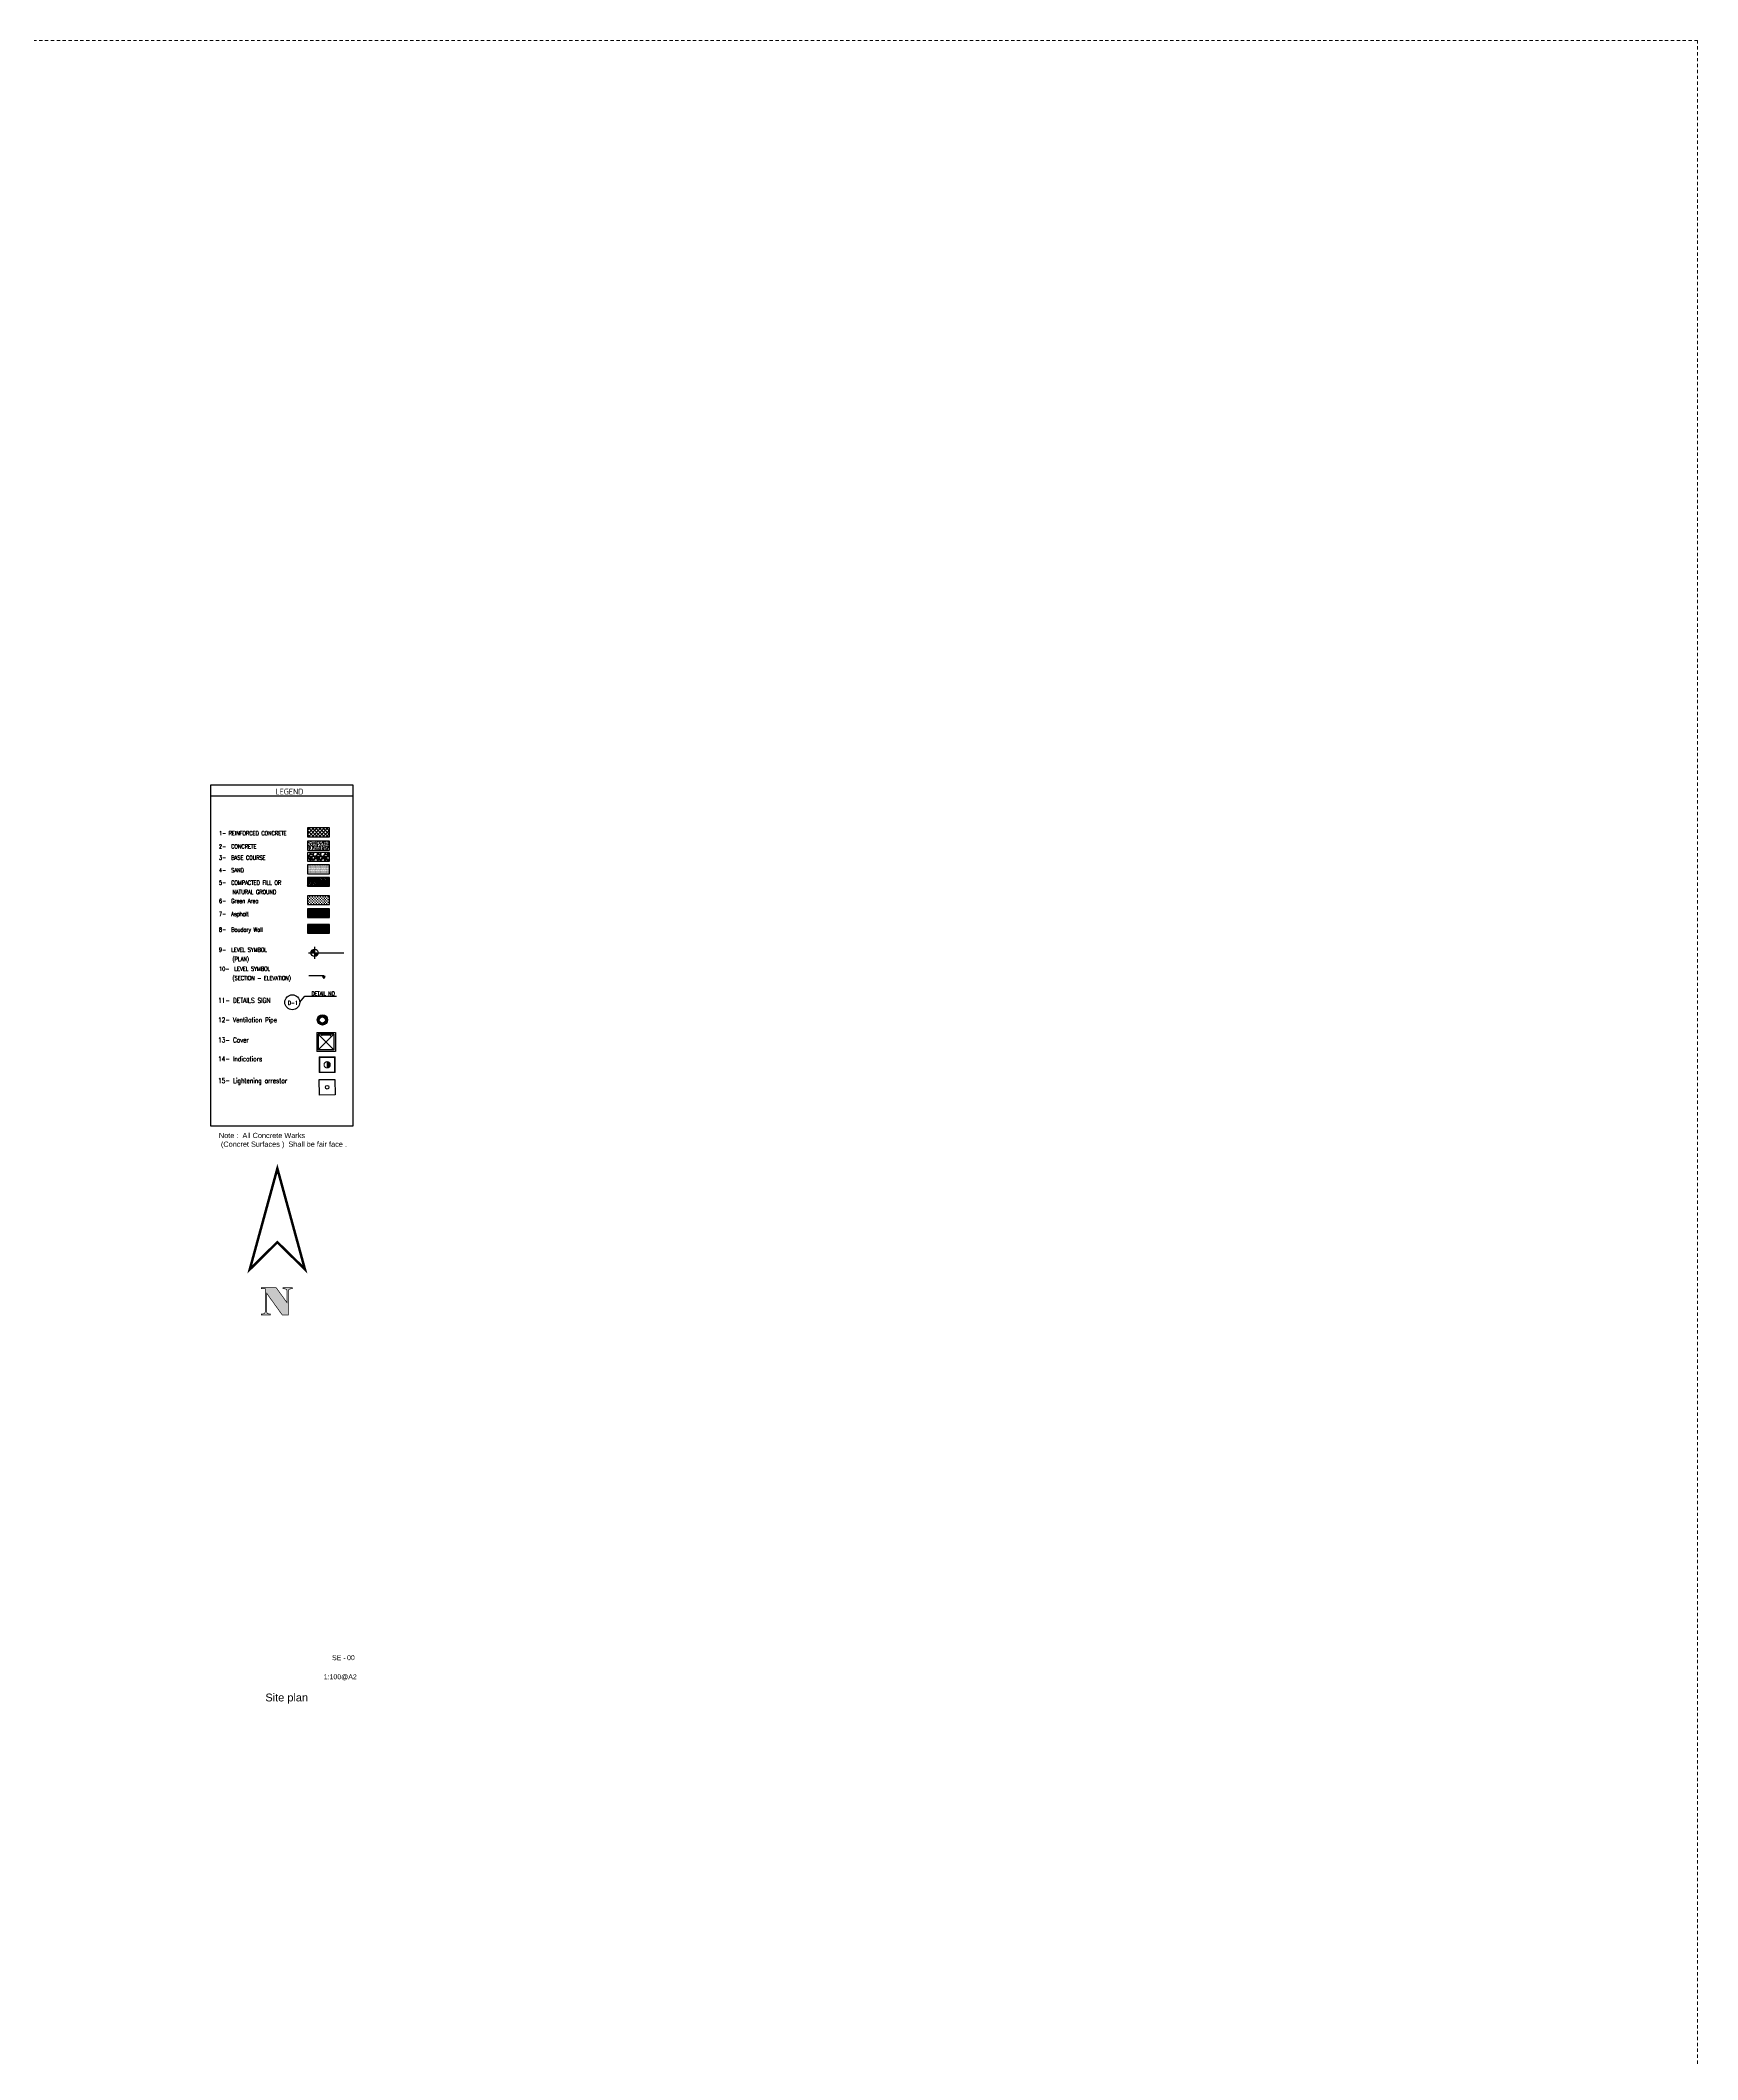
# Model space of a CAD drawing. Extents: x 166525 to 167198, y 178739 to 179747.
# Drawn here: x 166659.8 to 166723.1, y 179670.2 to 179747.3 of the extents above; entities that cross this region are included whole.
import ezdxf

# ---------------------------------------------------------------- set-up
doc = ezdxf.new("R2010")
doc.units = 0
doc.header["$MEASUREMENT"] = 0
for name, pattern in [('AUSGEZOGEN', [0]), ('CENTER', [2, 1.25, -0.25, 0.25, -0.25]), ('DASHDOT2', [0.5, 0.25, -0.125, 0, -0.125]), ('DASHED2', [0.375, 0.25, -0.125]), ('HIDDEN2', [0.1875, 0.125, -0.0625])]:
    doc.linetypes.add(name, pattern=pattern)
doc.layers.add('BEAM', color=6, linetype='CONTINUOUS', lineweight=13)
doc.layers.add('hah', color=41, linetype='CONTINUOUS', lineweight=9)
for name, color, linetype in [('ceco.net 1', 7, 'CONTINUOUS'), ('DIM', 144, 'CONTINUOUS'), ('EBENE0', 7, 'AUSGEZOGEN'), ('G-Border', 4, 'CONTINUOUS'), ('G-Text Sub', 3, 'CONTINUOUS'), ('HATCH', 40, 'CONTINUOUS'), ('Hatch Concret', 8, 'CONTINUOUS'), ('MECNEK', 6, 'CONTINUOUS'), ('MHATCH', 8, 'CONTINUOUS'), ('NUMBERS', 6, 'CONTINUOUS'), ('POLI', 3, 'CONTINUOUS'), ('SEC', 4, 'CONTINUOUS'), ('TEXT', 7, 'CONTINUOUS'), ('TEXTS', 1, 'CONTINUOUS'), ('TILES', 8, 'CONTINUOUS'), ('TXT', 6, 'CONTINUOUS'), ('wall-out', 7, 'CONTINUOUS')]:
    doc.layers.add(name, color=color, linetype=linetype)
doc.styles.add('1 - 3.5mm', font='isocpeur.ttf', dxfattribs={"height": 3.5})
doc.styles.add('ROMANS', font='romans.shx')
pattern_1 = [(90.0871826, (166347.712532, 179223.760251), (-0.00449999479, -6.8473e-06), []), (90.0871826, (166347.711032, 179223.760249), (-0.00449999479, -6.8473e-06), [0.0015, -0.0015]), (90.0871826, (166347.709532, 179223.7602465), (-0.00449999479, -6.8473e-06), [0.0015, -0.0015])]

msp = doc.modelspace()

# ---------------------------------------------------------------- hatches: boundary and pattern name
at = {"layer": 'DIM', "linetype": 'DASHED2', "ltscale": 0.9}
msp.add_hatch(color=3, dxfattribs=at).paths.add_polyline_path([(166668.83834, 179699.67355), (166668.27238, 179699.67355), (166668.27238, 179699.63274), (166668.42067, 179699.63274), (166668.42067, 179698.77972), (166668.42067, 179698.76339), (166668.41931, 179698.74707), (166668.41659, 179698.73346), (166668.41251, 179698.71986), (166668.40843, 179698.70897), (166668.40299, 179698.69945), (166668.39618, 179698.69265), (166668.38938, 179698.6872), (166668.38258, 179698.68312), (166668.37306, 179698.6804), (166668.36217, 179698.67632), (166668.34993, 179698.6736), (166668.33496, 179698.67088), (166668.31864, 179698.66816), (166668.30095, 179698.6668), (166668.2819, 179698.6668), (166668.27238, 179698.6668), (166668.27238, 179698.62598), (166668.6193, 179698.62598), (166668.6193, 179698.6668), (166668.59753, 179698.6668), (166668.57713, 179698.66816), (166668.55944, 179698.67088), (166668.54312, 179698.6736), (166668.52951, 179698.67632), (166668.51863, 179698.6804), (166668.5091, 179698.68312), (166668.5023, 179698.6872), (166668.49686, 179698.69265), (166668.49142, 179698.69945), (166668.48734, 179698.70897), (166668.48325, 179698.72122), (166668.48053, 179698.73346), (166668.47781, 179698.74843), (166668.47645, 179698.76611), (166668.47645, 179698.7838), (166668.47645, 179699.4586), (166669.0737, 179698.62598), (166669.30907, 179698.62598), (166669.30907, 179699.50893), (166669.30907, 179699.52798), (166669.31043, 179699.54431), (166669.31315, 179699.56063), (166669.31587, 179699.57424), (166669.31995, 179699.58512), (166669.32403, 179699.59601), (166669.32947, 179699.60417), (166669.33492, 179699.61097), (166669.34172, 179699.61505), (166669.35124, 179699.61913), (166669.36212, 179699.62322), (166669.37437, 179699.62594), (166669.38933, 179699.62866), (166669.40566, 179699.63138), (166669.42199, 179699.63274), (166669.44103, 179699.63274), (166669.45192, 179699.63274), (166669.45192, 179699.67355), (166669.10499, 179699.67355), (166669.10499, 179699.63274), (166669.10908, 179699.63274), (166669.12948, 179699.63274), (166669.14853, 179699.63138), (166669.16622, 179699.62866), (166669.18254, 179699.62594), (166669.19615, 179699.62185), (166669.20839, 179699.61777), (166669.21927, 179699.61233), (166669.22744, 179699.60689), (166669.23288, 179699.60145), (166669.23696, 179699.59464), (166669.2424, 179699.58512), (166669.24512, 179699.57288), (166669.24784, 179699.55927), (166669.25057, 179699.54431), (166669.25193, 179699.52798), (166669.25193, 179699.50893), (166669.25193, 179699.10079)])
at = {"layer": 'hah', "linetype": 'CENTER', "ltscale": 2}
h = msp.add_hatch(dxfattribs=at)
h.set_pattern_fill('INSUL', color=8, scale=0.012, angle=90.0871826, style=0)
h.set_pattern_definition(pattern_1)
h.paths.add_polyline_path([(166670.78669, 179708.2961), (166670.78687, 179708.1761), (166670.90687, 179708.17628, 0.41421356)])
h = msp.add_hatch(dxfattribs=at)
h.set_pattern_fill('INSUL', color=8, scale=0.012, angle=90.0871826, style=0)
h.set_pattern_definition(pattern_1)
h.paths.add_polyline_path([(166670.78687, 179708.1761), (166670.78706, 179708.0561, 0.41421356), (166670.90687, 179708.17628)])
at = {"layer": 'HATCH', "lineweight": -3, "ltscale": 10}
msp.add_hatch(color=253, dxfattribs=at).paths.add_polyline_path([(166670.87197, 179713.20205), (166670.87197, 179713.53974), (166670.03668, 179713.53974), (166670.03668, 179713.20205)])
at = {"layer": 'HATCH'}
h = msp.add_hatch(color=256, dxfattribs=at)
h.paths.add_polyline_path([(166670.71365, 179709.82753), (166670.70883, 179709.82895, 0.06167497), (166670.72057, 179709.85605), (166670.72526, 179709.85467, -0.05921296)])
h.paths.add_polyline_path([(166670.72526, 179709.85467), (166670.72057, 179709.85605, 0.06167497), (166670.72536, 179709.88519), (166670.73018, 179709.88377, -0.05921296)])
h.paths.add_polyline_path([(166670.66769, 179709.9983), (166670.66628, 179709.99347, 0.06167497), (166670.63918, 179710.00522), (166670.64056, 179710.00991, -0.05921296)])
h.paths.add_polyline_path([(166670.62803, 179710.0129), (166670.62985, 179710.01021), (166670.62987, 179710.01254, -0.0220108), (166670.64056, 179710.00991), (166670.63918, 179710.00522, 0.06167497), (166670.61004, 179710.01), (166670.61146, 179710.01483, -0.03339346)])
h.paths.add_polyline_path([(166670.48532, 179709.9252), (166670.49001, 179709.92383, 0.06167497), (166670.48522, 179709.89469), (166670.4804, 179709.8961, -0.05921296)])
h.paths.add_polyline_path([(166670.49001, 179709.92383), (166670.48532, 179709.9252, -0.05921296), (166670.49693, 179709.95234), (166670.50175, 179709.95092, 0.06167497)])
h.paths.add_polyline_path([(166670.57002, 179709.76997), (166670.5714, 179709.77465, 0.06167497), (166670.60054, 179709.76987), (166670.59912, 179709.76504, -0.05921296)])
h.paths.add_polyline_path([(166670.54289, 179709.78157), (166670.54431, 179709.7864, 0.06167497), (166670.5714, 179709.77465), (166670.57002, 179709.76997, -0.05921296)])
h = msp.add_hatch(color=256, dxfattribs=at)
h.paths.add_polyline_path([(166670.60451, 179709.71409), (166670.60453, 179709.71898, 0.02949484), (166670.62465, 179709.72008), (166670.62521, 179709.71522, -0.02949484)])
h.paths.add_polyline_path([(166670.51341, 179709.74576), (166670.51078, 179709.74165, -0.02949484), (166670.49399, 179709.7538), (166670.49708, 179709.75758, 0.02949484)])
h.paths.add_polyline_path([(166670.58593, 179710.0598), (166670.58537, 179710.06465, -0.02949484), (166670.60607, 179710.06578), (166670.60605, 179710.0609, 0.02949484)])
h.paths.add_polyline_path([(166670.69717, 179710.03411), (166670.6998, 179710.03823, -0.02949484), (166670.71659, 179710.02608), (166670.7135, 179710.0223, 0.02949484)])
at = {"layer": 'Hatch Concret'}
h = msp.add_hatch(dxfattribs=at)
h.set_pattern_fill('ANSI37', color=8, scale=0.767719, style=0)
h.set_pattern_definition([(45, (166513.28867, 179771.40981), (-0.06785738, 0.06785738), []), (135, (166513.28867, 179771.40981), (-0.06785738, -0.06785738), [])])
h.paths.add_polyline_path([(166670.87197, 179716.88624), (166670.87197, 179717.22392), (166670.03668, 179717.22392), (166670.03668, 179716.88624)])
at = {"layer": 'MHATCH', "linetype": 'Continuous'}
msp.add_hatch(color=256, dxfattribs=at).paths.add_polyline_path([(166670.61057, 179711.55296), (166670.70585, 179711.55296), (166670.65821, 179711.47044)])
at = {"layer": 'TEXT', "linetype": 'Continuous'}
h = msp.add_hatch(dxfattribs=at)
h.set_pattern_fill('AR-CONC', color=8, scale=0.019193, style=0)
h.set_pattern_definition([(50, (166946.92383, 179722.55412), (0.137663504, -0.012043996), [0.014394725, -0.15834197]), (355, (166946.92383, 179722.55412), (-0.0266305, 0.14436798), [0.01151578, -0.12667358]), (100.4514, (166946.9353, 179722.55312), (0.11103311, 0.1323239), [0.01223363, -0.13456997]), (46.1842, (166946.92383, 179722.5925), (0.20483521, -0.03176801), [0.02159209, -0.23751296]), (96.6356, (166946.9409, 179722.58986), (0.1793895, 0.18696211), [0.01835045, -0.20185492]), (351.1842, (166946.92383, 179722.5925), (0.17938935, 0.18696225), [0.01727367, -0.19001036]), (21, (166946.94303, 179722.58291), (0.11456417, -0.077274507), [0.014394725, -0.15834197]), (326, (166946.94303, 179722.58291), (0.04669943, 0.1391778), [0.01151578, -0.12667358]), (71.4514, (166946.95257, 179722.57647), (0.161263645, 0.06190317), [0.01223363, -0.13456997]), (37.5, (166946.923833, 179722.55412), (0.002333837, 0.063892205), [0, -0.12513814, 0, -0.128592873, 0, -0.1271534]), (7.5, (166946.92383, 179722.55412), (0.050490847, 0.075699306), [0, -0.07331713, 0, -0.122259194, 0, -0.04846224]), (327.5, (166946.881033, 179722.55412), (0.102456359, -0.004328949), [0, -0.047982415, 0, -0.149705136, 0, -0.1986472]), (317.5, (166946.86184, 179722.55412), (0.111930724, 0.019213115), [0, -0.06237714, 0, -0.099419565, 0, -0.1410683])])
h.paths.add_polyline_path([(166670.87197, 179716.37947), (166670.87197, 179716.71716), (166670.03668, 179716.71716), (166670.03668, 179716.37947)])
h = msp.add_hatch(dxfattribs=at)
h.set_pattern_fill('DOTS', color=8, scale=0.383859, style=0)
h.set_pattern_definition([(1e-15, (166513.288668, 179773.274843), (0.011995604, 0.0239912077), [0, -0.0239912077])])
h.paths.add_polyline_path([(166670.87197, 179715.4734), (166670.87197, 179715.81108), (166670.03668, 179715.81108), (166670.03668, 179715.4734)])
h = msp.add_hatch(dxfattribs=at)
h.set_pattern_fill('EARTH', color=8, scale=0.460631, angle=45, style=0)
h.set_pattern_definition([(45, (166946.92383, 179724.44392), (0, 0.16285772), [0.1151578, -0.1151578]), (45, (166946.8933, 179724.47445), (0, 0.16285772), [0.1151578, -0.1151578]), (45, (166946.86276, 179724.50499), (0, 0.16285772), [0.1151578, -0.1151578]), (135, (166946.86276, 179724.52535), (-0.16285772, 7e-17), [0.1151578, -0.1151578]), (135, (166946.8933, 179724.55588), (-0.16285772, 7e-17), [0.1151578, -0.1151578]), (135, (166946.92383, 179724.58642), (-0.16285772, 7e-17), [0.1151578, -0.1151578])])
h.paths.add_polyline_path([(166670.87197, 179714.99811), (166670.87197, 179715.3358), (166670.03668, 179715.3358), (166670.03668, 179714.99811)])
at = {"layer": 'TEXTS'}
h = msp.add_hatch(dxfattribs=at)
h.set_pattern_fill('CROSS', color=3, scale=0.2)
h.set_pattern_definition([(0, (14509.916335, -1490.41081), (0.05, 0.05), [0.025, -0.075]), (90, (14509.928835, -1490.42331), (-0.05, 0.05), [0.025, -0.075])])
h.paths.add_polyline_path([(166670.87197, 179714.29949), (166670.87197, 179714.63717), (166670.03668, 179714.63717), (166670.03668, 179714.29949)])
h = msp.add_hatch(dxfattribs=at)
h.set_pattern_fill('ANSI31', color=8, scale=0.3)
h.set_pattern_definition([(45, (14509.916335, -1490.607895), (-0.0265165042945, 0.0265165042945), [])])
h.paths.add_polyline_path([(166670.87197, 179713.8029), (166670.87197, 179714.14058), (166670.03668, 179714.14058), (166670.03668, 179713.8029)])
at = {"layer": 'TILES', "linetype": 'Continuous'}
h = msp.add_hatch(dxfattribs=at)
h.set_pattern_fill('GRAVEL', color=8, scale=0.28, style=0)
h.set_pattern_definition([(228.0128, (166666.537894, 179707.964838), (-2.239999505, -2.520000376), [0.03767, -3.7293446]), (184.9697, (166666.512694, 179707.936838), (3.360000294, 0.279997566), [0.064643, -6.399659]), (132.5104, (166666.448294, 179707.931238), (2.7999974, -3.08000243), [0.0455806, -4.512489]), (267.2737, (166666.339094, 179707.861238), (0.279998885, 5.600000083), [0.0588666, -5.827796]), (292.8337, (166666.336294, 179707.802438), (-1.400002774, 3.359998995), [0.0577234, -5.7146244]), (357.2737, (166666.358694, 179707.749238), (-5.600000083, 0.279998885), [0.0588666, -5.827796]), (37.6942, (166666.417494, 179707.746438), (-3.640002057, -2.799997313), [0.077848, -7.7069577]), (72.2553, (166666.479094, 179707.794038), (1.960003014, 6.159998945), [0.0734966, -7.27617]), (121.4296, (166666.501494, 179707.864038), (-2.240002306, 3.63999861), [0.059066, -5.8475404]), (175.2364, (166666.470694, 179707.914438), (3.080000265, -0.27999763), [0.067433, -3.3042136]), (222.3974, (166666.403494, 179707.9200375), (-3.360002058, -3.079997783), [0.0872054, -8.633345]), (138.8141, (166666.616294, 179707.858438), (-1.960000825, 1.67999925), [0.029764, -2.9466763]), (171.4692, (166666.593894, 179707.878038), (3.63999952, -0.560002215), [0.0566264, -5.606023]), (225, (166666.5379, 179707.88644), (-3e-17, -0.28), [0.039598, -0.356382]), (203.1986, (166666.518294, 179707.920038), (1.39999992, 0.56000037), [0.021324, -2.111092]), (291.8014, (166666.498694, 179707.91164), (-0.27999997, 0.84000008), [0.030157, -1.4776894]), (30.9638, (166666.509894, 179707.883638), (0.83999945, 0.5600007), [0.04898, -1.5836864]), (161.5651, (166666.55189, 179707.90884), (0.5600001, -0.27999955), [0.0354175, -0.85002]), (16.3895, (166666.336294, 179707.911638), (2.800000616, 0.83999796), [0.049616, -4.9119966]), (70.3462, (166666.383894, 179707.925638), (-1.11999867, -3.080000598), [0.041625, -4.120874]), (293.1986, (166666.551894, 179707.964838), (-0.56000037, 1.39999992), [0.042648, -2.089768]), (343.6105, (166666.568694, 179707.925638), (-2.800000616, 0.83999796), [0.049616, -4.9119966]), (339.444, (166666.336294, 179707.738038), (-1.40000052, 0.55999888), [0.0478464, -2.344475]), (294.7751, (166666.381094, 179707.721238), (-1.399997813, 3.08000096), [0.04009, -3.9689]), (66.8014, (166666.554694, 179707.684838), (0.56000037, 1.39999992), [0.042648, -2.089768]), (17.354, (166666.571494, 179707.724038), (-3.640000565, -1.11999846), [0.0469367, -4.6467187]), (69.444, (166666.417494, 179707.684838), (-0.55999888, -1.40000052), [0.023923, -2.368398]), (101.3099, (166666.537894, 179707.68484), (-0.27999934, 1.1200002), [0.014277, -1.413448]), (165.9638, (166666.535094, 179707.69884), (0.84000015, -0.27999946), [0.0577234, -1.096746]), (186.009, (166666.479094, 179707.712838), (2.79999993, 0.27999981), [0.053494, -5.2958984]), (303.6901, (166666.509894, 179707.85844), (-0.2800004, 0.5599999), [0.040382, -0.969172]), (353.1572, (166666.532294, 179707.824838), (4.759999822, -0.56000224), [0.0705023, -6.9797176]), (60.9454, (166666.602294, 179707.816438), (-1.12000001, -1.96000011), [0.0288277, -2.853949]), (90, (166666.6163, 179707.84164), (-0.28, 0.28), [0.0168, -0.2632]), (120.2564, (166666.473494, 179707.721238), (1.11999857, -1.960000688), [0.038899, -3.8509856]), (48.0128, (166666.453894, 179707.754838), (2.239999505, 2.520000376), [0.07534, -3.6916746]), (0, (166666.5043, 179707.81084), (0.28, 0.28), [0.0728, -0.2072]), (325.3048, (166666.577094, 179707.810838), (-2.799998393, 1.96000241), [0.044272, -4.382917]), (254.0546, (166666.613494, 179707.785638), (-0.27999997, -1.12000004), [0.0407686, -1.997662]), (207.646, (166666.602294, 179707.746438), (-5.319998826, -2.80000216), [0.066378, -6.5714527]), (175.4261, (166666.543494, 179707.715638), (-3.640000156, 0.279998544), [0.0702237, -6.9521407])])
h.paths.add_polyline_path([(166670.87197, 179715.95173), (166670.87197, 179716.28942), (166670.03668, 179716.28942), (166670.03668, 179715.95173)])

# ---------------------------------------------------------------- linework, layer by layer
at = {"layer": 'BEAM', "linetype": 'HIDDEN2'}
msp.add_lwpolyline([(166571.80888, 179747.31335), (166723.13076, 179747.31335), (166723.13076, 178879.79299), (166571.80888, 178879.79299)], close=True, dxfattribs=at)
at = {"layer": 'ceco.net 1', "color": 3, "const_width": 0.09615}
msp.add_lwpolyline([(166667.83002, 179700.35747), (166668.88428, 179704.21193), (166669.93631, 179700.36705), (166668.88334, 179701.39875)], close=True, dxfattribs=at)
at = {"layer": 'ceco.net 1', "color": 3, "const_width": 0.02596}
msp.add_lwpolyline([(166668.47677, 179698.77274), (166668.47677, 179698.75505), (166668.47813, 179698.73737), (166668.48085, 179698.7224), (166668.48357, 179698.71016), (166668.48765, 179698.69791), (166668.49173, 179698.68839), (166668.49718, 179698.68159), (166668.50262, 179698.67615), (166668.50942, 179698.67206), (166668.51894, 179698.66934), (166668.52983, 179698.66526), (166668.54343, 179698.66254), (166668.55976, 179698.65982), (166668.57744, 179698.6571), (166668.59785, 179698.65574), (166668.61962, 179698.65574), (166668.61962, 179698.61492), (166668.2727, 179698.61492), (166668.2727, 179698.65574), (166668.28222, 179698.65574), (166668.30127, 179698.65574), (166668.31895, 179698.6571), (166668.33528, 179698.65982), (166668.35024, 179698.66254), (166668.36249, 179698.66526), (166668.37337, 179698.66934), (166668.38289, 179698.67206), (166668.3897, 179698.67615), (166668.3965, 179698.68159), (166668.4033, 179698.68839), (166668.40874, 179698.69791), (166668.41283, 179698.7088), (166668.41691, 179698.7224), (166668.41963, 179698.73601), (166668.42099, 179698.75233), (166668.42099, 179698.76866), (166668.42099, 179699.62168), (166668.2727, 179699.62168), (166668.2727, 179699.66249), (166668.83866, 179699.66249), (166669.25224, 179699.08973), (166669.25224, 179699.49788), (166669.25224, 179699.51692), (166669.25088, 179699.53325), (166669.24816, 179699.54821), (166669.24544, 179699.56182), (166669.24272, 179699.57406), (166669.23728, 179699.58359), (166669.2332, 179699.59039), (166669.22775, 179699.59583), (166669.21959, 179699.60127), (166669.20871, 179699.60671), (166669.19646, 179699.6108), (166669.18286, 179699.61488), (166669.16653, 179699.6176), (166669.14885, 179699.62032), (166669.1298, 179699.62168), (166669.10939, 179699.62168), (166669.10531, 179699.62168), (166669.10531, 179699.66249), (166669.45223, 179699.66249), (166669.45223, 179699.62168), (166669.44135, 179699.62168), (166669.4223, 179699.62168), (166669.40598, 179699.62032), (166669.38965, 179699.6176), (166669.37469, 179699.61488), (166669.36244, 179699.61216), (166669.35156, 179699.60807), (166669.34203, 179699.60399), (166669.33523, 179699.59991), (166669.32979, 179699.59311), (166669.32435, 179699.58495), (166669.32027, 179699.57406), (166669.31618, 179699.56318), (166669.31346, 179699.54957), (166669.31074, 179699.53325), (166669.30938, 179699.51692), (166669.30938, 179699.49788), (166669.30938, 179698.61492), (166669.07402, 179698.61492), (166668.47677, 179699.44754), (166668.47677, 179698.77274), (166668.47677, 179698.77274)], dxfattribs=at)
at = {"layer": 'EBENE0', "color": 8, "linetype": 'AUSGEZOGEN'}
for p, q in [((166670.38737, 179709.40791), (166670.38583, 179708.68791)), ((166670.38737, 179709.40791), (166671.10737, 179709.40637)), ((166670.38737, 179709.40791), (166671.10737, 179709.40637)), ((166670.44725, 179709.34778), (166670.44596, 179708.74778)), ((166670.44725, 179709.34778), (166670.44596, 179708.74778)), ((166671.04724, 179709.34649), (166670.44596, 179708.74778)), ((166671.04724, 179709.34649), (166670.44596, 179708.74778)), ((166671.04724, 179709.34649), (166670.44725, 179709.34778)), ((166670.44725, 179709.34778), (166671.04596, 179708.74649)), ((166670.44725, 179709.34778), (166671.04596, 179708.74649)), ((166670.57314, 179709.29922), (166670.57337, 179709.40751)), ((166670.57314, 179709.29922), (166670.57337, 179709.40751)), ((166670.59714, 179709.29917), (166670.57314, 179709.29922)), ((166670.59714, 179709.29917), (166670.57314, 179709.29922)), ((166670.59714, 179709.29917), (166670.59737, 179709.40746)), ((166670.59714, 179709.29917), (166670.59737, 179709.40746)), ((166670.89717, 179709.31053), (166670.59717, 179709.31117)), ((166670.89717, 179709.31053), (166670.59717, 179709.31117)), ((166670.89722, 179709.33453), (166670.59722, 179709.33517)), ((166670.89722, 179709.33453), (166670.59722, 179709.33517)), ((166670.89714, 179709.29853), (166670.89737, 179709.40681)), ((166670.89714, 179709.29853), (166670.89737, 179709.40681)), ((166670.89714, 179709.29853), (166670.92114, 179709.29848)), ((166670.89714, 179709.29853), (166670.92114, 179709.29848)), ((166670.92114, 179709.29848), (166670.92137, 179709.40676)), ((166670.92114, 179709.29848), (166670.92137, 179709.40676)), ((166671.04724, 179709.34649), (166671.04596, 179708.74649)), ((166671.04724, 179709.34649), (166671.04596, 179708.74649)), ((166671.10737, 179709.40637), (166671.10583, 179708.68637)), ((166671.10737, 179709.40637), (166671.10583, 179708.68637)), ((166671.10737, 179709.40637), (166671.10583, 179708.68637)), ((166671.10583, 179708.68637), (166670.38583, 179708.68791)), ((166671.10583, 179708.68637), (166670.38583, 179708.68791)), ((166671.04596, 179708.74649), (166670.44596, 179708.74778)), ((166671.04596, 179708.74649), (166670.44596, 179708.74778))]:
    msp.add_line(p, q, dxfattribs=at)
msp.add_lwpolyline([(166670.48571, 179707.61262), (166671.07966, 179707.62), (166671.08703, 179707.02604), (166670.49308, 179707.01867)], close=True, dxfattribs=at)
msp.add_circle((166670.78637, 179707.31933), 0.069, dxfattribs=at)
at = {"layer": 'G-Border', "ltscale": 100}
msp.add_line((166671.77816, 179718.43737), (166666.33629, 179718.43737), dxfattribs=at)
msp.add_line((166671.77816, 179718.43737), (166666.33629, 179718.43737), dxfattribs=at)
at = {"layer": 'hah', "color": 8, "ltscale": 2}
for p, q in [((166670.48642, 179708.47564), (166671.08642, 179708.47655)), ((166670.48733, 179707.87564), (166670.48642, 179708.47564)), ((166670.51045, 179708.45168), (166671.06245, 179708.45252)), ((166670.51129, 179707.89968), (166670.51045, 179708.45168)), ((166671.06329, 179707.90052), (166671.06245, 179708.45252)), ((166671.08733, 179707.87655), (166671.08642, 179708.47655)), ((166670.48733, 179707.87564), (166671.08733, 179707.87655)), ((166670.51129, 179707.89968), (166671.06329, 179707.90052))]:
    msp.add_line(p, q, dxfattribs=at)
at = {"layer": 'hah', "color": 8, "linetype": 'CENTER', "ltscale": 2}
msp.add_circle((166670.78687, 179708.1761), 0.12, dxfattribs=at)
at = {"layer": 'HATCH'}
for p, q in [((166670.533, 179709.74042), (166670.54422, 179709.77858)), ((166670.5358, 179709.7391), (166670.54697, 179709.77712)), ((166670.53861, 179709.73784), (166670.54975, 179709.77573)), ((166670.54143, 179709.73663), (166670.55254, 179709.77441)), ((166670.54428, 179709.73547), (166670.55536, 179709.77317)), ((166670.54714, 179709.73437), (166670.5582, 179709.77199)), ((166670.63232, 179709.75881), (166670.70093, 179709.79625)), ((166670.63525, 179709.75345), (166670.70385, 179709.79089)), ((166670.63817, 179709.74809), (166670.70678, 179709.78553)), ((166670.64109, 179709.74273), (166670.7097, 179709.78017)), ((166670.64402, 179709.73737), (166670.71262, 179709.77481)), ((166670.55001, 179709.73333), (166670.56105, 179709.77089)), ((166670.5529, 179709.73234), (166670.56393, 179709.76986)), ((166670.55581, 179709.7314), (166670.56683, 179709.7689)), ((166670.55873, 179709.73052), (166670.56975, 179709.76801)), ((166670.56167, 179709.72969), (166670.57269, 179709.76719)), ((166670.56462, 179709.72892), (166670.57566, 179709.76644)), ((166670.56759, 179709.7282), (166670.57864, 179709.76577)), ((166670.57058, 179709.72753), (166670.58164, 179709.76516)), ((166670.57358, 179709.72692), (166670.58467, 179709.76462)), ((166670.5766, 179709.72636), (166670.58771, 179709.76416)), ((166670.57963, 179709.72585), (166670.59078, 179709.76377)), ((166670.58268, 179709.72541), (166670.59387, 179709.76345)), ((166670.58575, 179709.72501), (166670.59698, 179709.76321)), ((166670.62912, 179709.76519), (166670.64855, 179709.72959)), ((166670.6294, 179709.76417), (166670.63256, 179709.7659)), ((166670.63534, 179709.76654), (166670.65455, 179709.73133)), ((166670.6414, 179709.76818), (166670.66044, 179709.73328))]:
    msp.add_line(p, q, dxfattribs=at)
at = {"layer": 'MECNEK'}
for p, q in [((166670.53107, 179709.74137), (166670.54232, 179709.77965)), ((166670.54289, 179709.78157), (166670.54431, 179709.7864)), ((166670.49399, 179709.7538), (166670.49708, 179709.75758)), ((166670.5873, 179709.72484), (166670.59856, 179709.76312)), ((166670.59912, 179709.76504), (166670.60054, 179709.76987)), ((166670.60451, 179709.71409), (166670.60453, 179709.71898)), ((166670.62521, 179709.71522), (166670.62465, 179709.72008))]:
    msp.add_line(p, q, dxfattribs=at)
for radius in [0.19538, 0.17096, 0.16803, 0.16608, 0.127, 0.12505, 0.12016]:
    msp.add_circle((166670.60529, 179709.88994), radius, dxfattribs=at)
for start, end in [(230.7327954, 237.4905557), (269.7457961, 276.5035564)]:
    msp.add_arc((166670.60529, 179709.88994), 0.17585, start, end, dxfattribs=at)
at = {"layer": 'MECNEK', "linetype": 'DASHED2', "ltscale": 5}
msp.add_arc((166670.60529, 179709.88994), 0.17585, 237.4905557, 269.7457961, dxfattribs=at)
at = {"layer": 'NUMBERS', "color": 8, "linetype": 'DASHDOT2'}
msp.add_line((166670.67314, 179709.34352), (166671.00626, 179709.34702), dxfattribs=at)
at = {"layer": 'SEC', "color": 1, "ltscale": 0.07}
for p, q in [((166670.0889, 179711.59133), (166670.65821, 179711.59133)), ((166670.61057, 179711.55296), (166670.65821, 179711.47044)), ((166670.70585, 179711.55296), (166670.61057, 179711.55296)), ((166670.65821, 179711.54545), (166670.65821, 179711.59133)), ((166670.65821, 179711.47044), (166670.70585, 179711.55296))]:
    msp.add_line(p, q, dxfattribs=at)
at = {"layer": 'TEXT', "color": 7}
for p, q in [((166670.07733, 179712.454), (166671.42001, 179712.454)), ((166670.30682, 179712.68348), (166670.30682, 179712.22451)), ((166669.74219, 179710.56541), (166669.93083, 179710.79685)), ((166669.93083, 179710.79685), (166671.13957, 179710.79685))]:
    msp.add_line(p, q, dxfattribs=at)
at = {"layer": 'TEXT', "color": 7, "linetype": 'Continuous'}
for points in [[(166670.03668, 179716.37947), (166670.87197, 179716.37947), (166670.87197, 179716.71716), (166670.03668, 179716.71716)], [(166670.03668, 179715.4734), (166670.87197, 179715.4734), (166670.87197, 179715.81108), (166670.03668, 179715.81108)], [(166670.03668, 179714.99811), (166670.87197, 179714.99811), (166670.87197, 179715.3358), (166670.03668, 179715.3358)], [(166670.03668, 179714.29949), (166670.87197, 179714.29949), (166670.87197, 179714.63717), (166670.03668, 179714.63717)], [(166670.03668, 179713.8029), (166670.87197, 179713.8029), (166670.87197, 179714.14058), (166670.03668, 179714.14058)], [(166670.03668, 179713.20205), (166670.87197, 179713.20205), (166670.87197, 179713.53974), (166670.03668, 179713.53974)]]:
    msp.add_lwpolyline(points, close=True, dxfattribs=at)
at = {"layer": 'TEXT', "color": 7, "const_width": 0.13769}
for points in [[(166670.30682, 179712.52284, 0.41421356), (166670.23797, 179712.454)], [(166670.30682, 179712.38515, 0.41421356), (166670.37566, 179712.454)]]:
    msp.add_lwpolyline(points, format="xyb", dxfattribs=at)
at = {"layer": 'TEXT', "color": 7}
for centre, radius in [((166670.30682, 179712.454), 0.13769), ((166669.45557, 179710.56541), 0.28661)]:
    msp.add_circle(centre, radius, dxfattribs=at)
at = {"layer": 'TILES', "color": 7, "linetype": 'Continuous'}
for points in [[(166670.03668, 179716.88624), (166670.87197, 179716.88624), (166670.87197, 179717.22392), (166670.03668, 179717.22392)], [(166670.03668, 179715.95173), (166670.87197, 179715.95173), (166670.87197, 179716.28942), (166670.03668, 179716.28942)]]:
    msp.add_lwpolyline(points, close=True, dxfattribs=at)
at = {"layer": 'wall-out'}
msp.add_lwpolyline([(166671.77816, 179718.85737), (166666.33629, 179718.85737), (166666.33629, 179705.8404), (166671.77816, 179705.8404)], close=True, dxfattribs=at)

# ---------------------------------------------------------------- texts
at = {"layer": 'G-Text Sub', "ltscale": 100, "insert": (166669.28367, 179718.50333), "char_height": 0.22176, "attachment_point": 7, "style": '1 - 3.5mm'}
msp.add_mtext('\\pi-0.47678;LEGEND', dxfattribs=at)
msp.add_mtext('\\pi-0.47678;LEGEND', dxfattribs=at)
at = {"layer": 'POLI', "color": 6, "insert": (166666.65131, 179705.57686), "char_height": 0.2, "width": 5.2505653, "attachment_point": 1, "style": 'ROMANS'}
msp.add_mtext('{\\fArial|b0|i0|c0|p34;Note :  All Concrete Warks\\P (Concret Surfaces )  Shall be fair face .}', dxfattribs=at)
at = {"layer": 'TXT', "color": 7, "style": 'ROMANS', "width": 0.75}
for s, height, p in [('1- REINFORCED CONCRETE', 0.1599414, (166666.65373, 179716.94408)), ('2-  CONCRETE', 0.1599414, (166666.65373, 179716.43731)), ('3-  BASE COURSE', 0.1599414, (166666.65373, 179716.00958)), ('4-  SAND', 0.159941, (166666.65373, 179715.53124)), ('5-  COMPACTED FILL OR ', 0.1599414, (166666.65373, 179715.05596)), ('6-  Green Area ', 0.1599414, (166666.65373, 179714.35733)), ('NATURAL GROUND', 0.1599414, (166667.16835, 179714.70124)), ('7-  Asphalt ', 0.1599414, (166666.65373, 179713.86074)), ('8-  Boudary Wall', 0.1599414, (166666.65373, 179713.2599)), ('9-  LEVEL SYMBOL', 0.1599414, (166666.65373, 179712.49045)), ('(PLAN)', 0.159941, (166667.16835, 179712.13573)), ('10-  LEVEL SYMBOL', 0.1599414, (166666.65373, 179711.76338)), ('(SECTION - ELEVATION)', 0.1599414, (166667.16835, 179711.40867)), ('11- DETAILS SIGN', 0.1854062, (166666.61788, 179710.54353)), ('D-1', 0.148325, (166669.29076, 179710.4723)), ('DETAIL NO', 0.148325, (166670.19287, 179710.82835)), ('12- Ventilation Pipe', 0.1854062, (166666.61788, 179709.79934)), ('13- Cover', 0.185406, (166666.61788, 179709.02967)), ('14- Indicatiors', 0.1854062, (166666.61788, 179708.30965)), ('15- Lightening arrestor', 0.1854062, (166666.61788, 179707.47791))]:
    msp.add_text(s, height=height, dxfattribs=at).set_placement(p)
at = {"layer": 'TXT', "color": 7, "attachment_point": 3}
for s, insert, char_height, width in [('\\A1;{\\fArial|b0|i0|c0|p34;SE -}', (166671.49126, 179685.61875), 0.1904466, 2.6058199), ('\\A1;{\\fArial|b0|i0|c0|p34;00}', (166671.84125, 179685.62147), 0.1904466, 2.6058199), ('{\\fArial|b0|i0|c0|p34;1:100@A2}', (166671.91784, 179684.89102), 0.1904466, 1.2908065), ('{\\fArial|b0|i0|c0|p34;Site plan}', (166670.05804, 179684.15439), 0.3, 4.1128682)]:
    msp.add_mtext(s, dxfattribs=dict(at, insert=insert, char_height=char_height, width=width))

doc.saveas('drawing.dxf')
